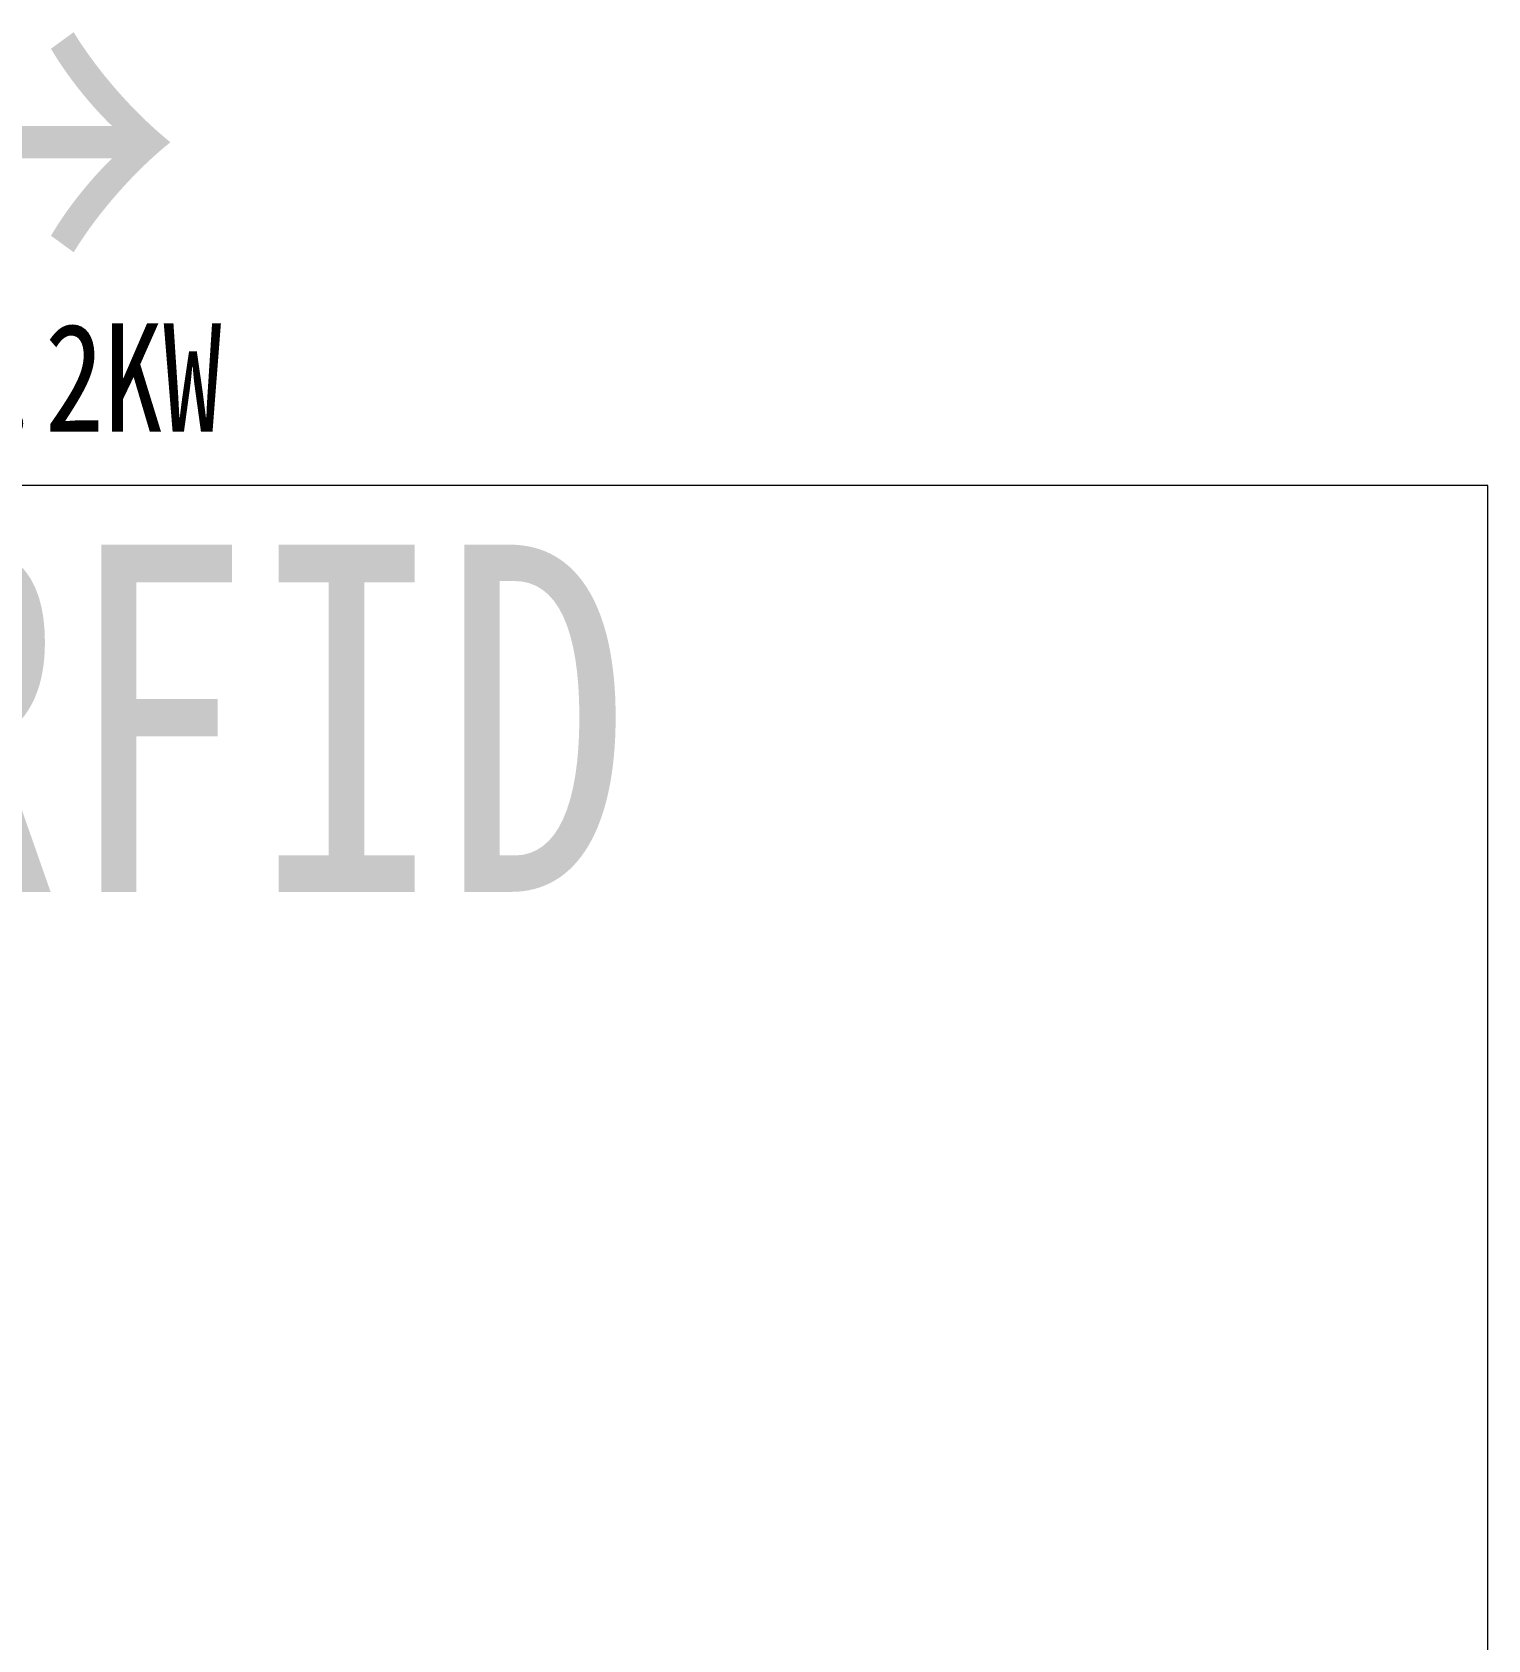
# Model space of a CAD drawing. Header units: millimetres. Extents: x 845401 to 948039, y 511594 to 550263.
# Drawn here: x 925244 to 926501, y 545359 to 546748 of the extents above; entities that cross this region are included whole.
import ezdxf

# ---------------------------------------------------------------- set-up
doc = ezdxf.new("R2010")
doc.units = ezdxf.units.MM
doc.layers.add('A-剖-0.10mm.......SECT-L01', color=255, linetype='Continuous', lineweight=18)
doc.styles.add('TH_GBDIM', font='', dxfattribs={"width": 0.8})
doc.styles.add('仿宋体', font='', dxfattribs={"width": 0.8})
doc.styles.get('TH_GBDIM').set_extended_font_data('SimSun')
doc.styles.get('仿宋体').set_extended_font_data('NSimSun')

# ---------------------------------------------------------------- blocks, each defined once
blk = doc.blocks.new('A$Cfbd32609')
at = {"layer": 'A-剖-0.10mm.......SECT-L01', "color": 1, "elevation": -9.9}
blk.add_lwpolyline([(193.8, 428.9), (3193.8, 428.9), (3193.8, 2598.3), (193.8, 2598.3)], close=True, dxfattribs=at)
at = {"color": 4, "insert": (819.2, 2212.9, -9.9), "char_height": 300, "attachment_point": 7, "style": '仿宋体'}
blk.add_mtext('{\\fSimSun|b0|i0|c134|p54;3000段RFID}', dxfattribs=at)

msp = doc.modelspace()

# ---------------------------------------------------------------- block references
at = {"layer": 'A-剖-0.10mm.......SECT-L01'}
msp.add_blockref('A$Cfbd32609', (923307.4, 543757.9, 9.9), dxfattribs=at)

# ---------------------------------------------------------------- texts
at = {"color": 3, "insert": (925211.2, 546647.8, 1374.7), "char_height": 300, "attachment_point": 5, "style": 'TH_GBDIM'}
msp.add_mtext('\\A1;{\\C1;→}', dxfattribs=at)
at = {"color": 7, "insert": (924922.1, 546443.5, 2749.4), "char_height": 93.75, "attachment_point": 5, "style": '仿宋体'}
msp.add_mtext('两侧加宽护板  2.2KW', dxfattribs=at)

doc.saveas('drawing.dxf')
